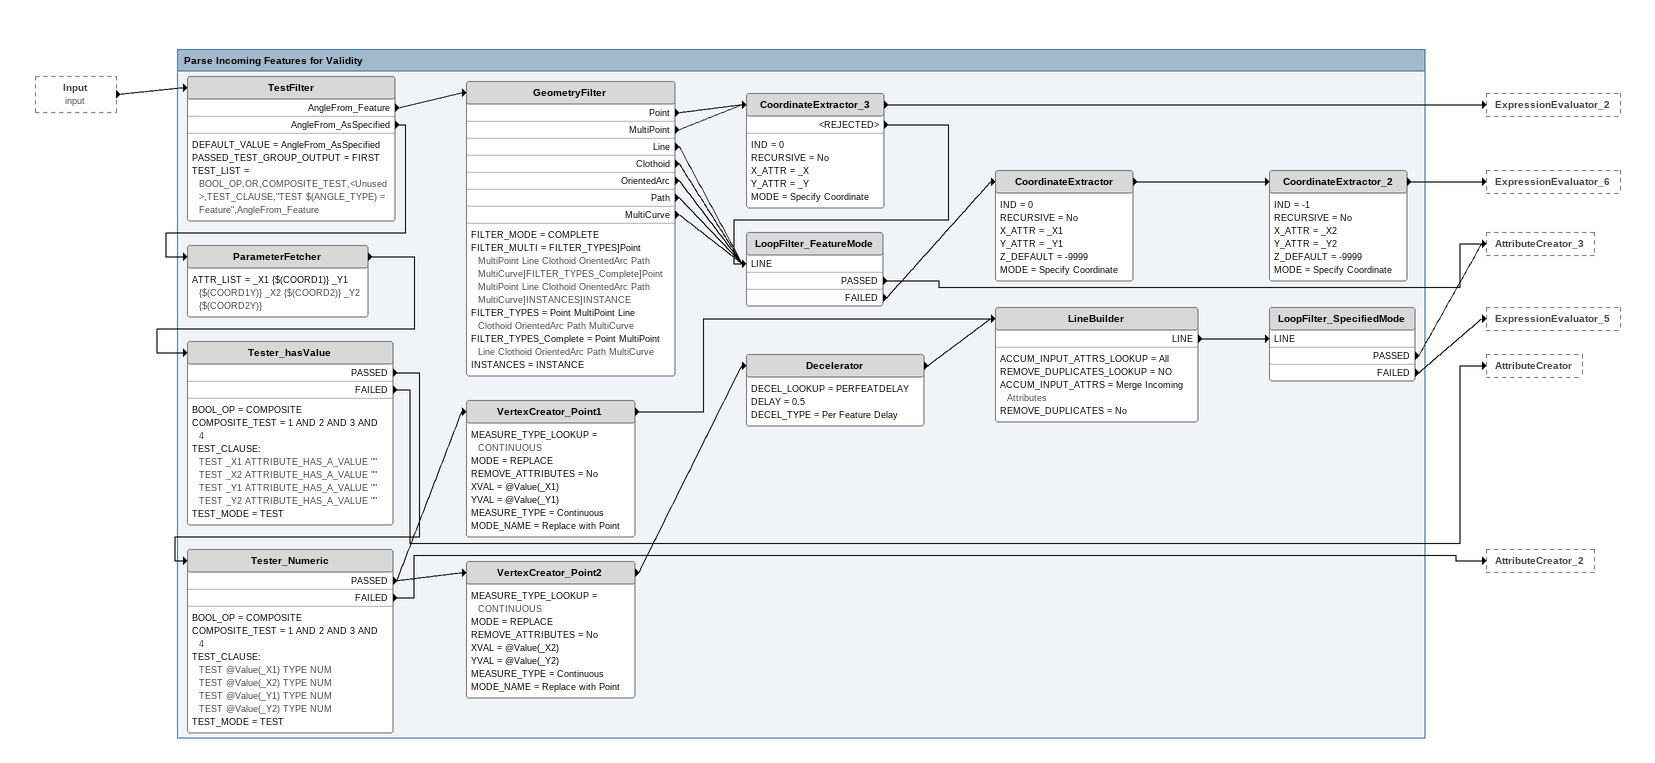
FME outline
Input (input) [outside]
    -> TestFilter

Bookmark: Parse Incoming Features for Validity
TestFilter
    DEFAULT_VALUE = AngleFrom_AsSpecified
    PASSED_TEST_GROUP_OUTPUT = FIRST
    TEST_LIST = BOOL_OP,OR,COMPOSITE_TEST,<Unused>,TEST_CLAUSE,"TEST $(ANGLE_TYPE) = Feature",AngleFrom_Feature
    AngleFrom_Feature -> GeometryFilter
    AngleFrom_AsSpecified -> ParameterFetcher
GeometryFilter
    FILTER_MODE = COMPLETE
    FILTER_MULTI = FILTER_TYPES]Point MultiPoint Line Clothoid OrientedArc Path MultiCurve]FILTER_TYPES_Complete]Point MultiPoint Line Clothoid OrientedArc Path MultiCurve]INSTANCES]INSTANCE
    FILTER_TYPES = Point MultiPoint Line Clothoid OrientedArc Path MultiCurve
    FILTER_TYPES_Complete = Point MultiPoint Line Clothoid OrientedArc Path MultiCurve
    INSTANCES = INSTANCE
    Point -> CoordinateExtractor_3
    MultiPoint -> CoordinateExtractor_3
    Line -> LoopFilter_FeatureMode [LINE]
    Clothoid -> LoopFilter_FeatureMode [LINE]
    OrientedArc -> LoopFilter_FeatureMode [LINE]
    Path -> LoopFilter_FeatureMode [LINE]
    MultiCurve -> LoopFilter_FeatureMode [LINE]
CoordinateExtractor_3
    IND = 0
    RECURSIVE = No
    X_ATTR = _X
    Y_ATTR = _Y
    MODE = Specify Coordinate
    -> ExpressionEvaluator_2
    <REJECTED> -> LoopFilter_FeatureMode [LINE]
LoopFilter_FeatureMode
    PASSED -> AttributeCreator_3
    FAILED -> CoordinateExtractor
CoordinateExtractor
    IND = 0
    RECURSIVE = No
    X_ATTR = _X1
    Y_ATTR = _Y1
    Z_DEFAULT = -9999
    MODE = Specify Coordinate
    -> CoordinateExtractor_2
CoordinateExtractor_2
    IND = -1
    RECURSIVE = No
    X_ATTR = _X2
    Y_ATTR = _Y2
    Z_DEFAULT = -9999
    MODE = Specify Coordinate
    -> ExpressionEvaluator_6
ParameterFetcher
    ATTR_LIST = _X1 {$(COORD1)} _Y1 {$(COORD1Y)} _X2 {$(COORD2)} _Y2 {$(COORD2Y)}
    -> Tester_hasValue
Tester_hasValue
    BOOL_OP = COMPOSITE
    COMPOSITE_TEST = 1 AND 2 AND 3 AND 4
    TEST_CLAUSE:
      TEST _X1 ATTRIBUTE_HAS_A_VALUE ""
      TEST _X2 ATTRIBUTE_HAS_A_VALUE ""
      TEST _Y1 ATTRIBUTE_HAS_A_VALUE ""
      TEST _Y2 ATTRIBUTE_HAS_A_VALUE ""
    TEST_MODE = TEST
    PASSED -> Tester_Numeric
    FAILED -> AttributeCreator
Tester_Numeric
    BOOL_OP = COMPOSITE
    COMPOSITE_TEST = 1 AND 2 AND 3 AND 4
    TEST_CLAUSE:
      TEST @Value(_X1) TYPE NUM
      TEST @Value(_X2) TYPE NUM
      TEST @Value(_Y1) TYPE NUM
      TEST @Value(_Y2) TYPE NUM
    TEST_MODE = TEST
    PASSED -> VertexCreator_Point1
    PASSED -> VertexCreator_Point2
    FAILED -> AttributeCreator_2
VertexCreator_Point1
    MEASURE_TYPE_LOOKUP = CONTINUOUS
    MODE = REPLACE
    REMOVE_ATTRIBUTES = No
    XVAL = @Value(_X1)
    YVAL = @Value(_Y1)
    MEASURE_TYPE = Continuous
    MODE_NAME = Replace with Point
    -> LineBuilder
VertexCreator_Point2
    MEASURE_TYPE_LOOKUP = CONTINUOUS
    MODE = REPLACE
    REMOVE_ATTRIBUTES = No
    XVAL = @Value(_X2)
    YVAL = @Value(_Y2)
    MEASURE_TYPE = Continuous
    MODE_NAME = Replace with Point
    -> Decelerator
Decelerator
    DECEL_LOOKUP = PERFEATDELAY
    DELAY = 0.5
    DECEL_TYPE = Per Feature Delay
    -> LineBuilder
LineBuilder
    ACCUM_INPUT_ATTRS_LOOKUP = All
    REMOVE_DUPLICATES_LOOKUP = NO
    ACCUM_INPUT_ATTRS = Merge Incoming Attributes
    REMOVE_DUPLICATES = No
    LINE -> LoopFilter_SpecifiedMode [LINE]
LoopFilter_SpecifiedMode
    PASSED -> AttributeCreator_3
    FAILED -> ExpressionEvaluator_5
